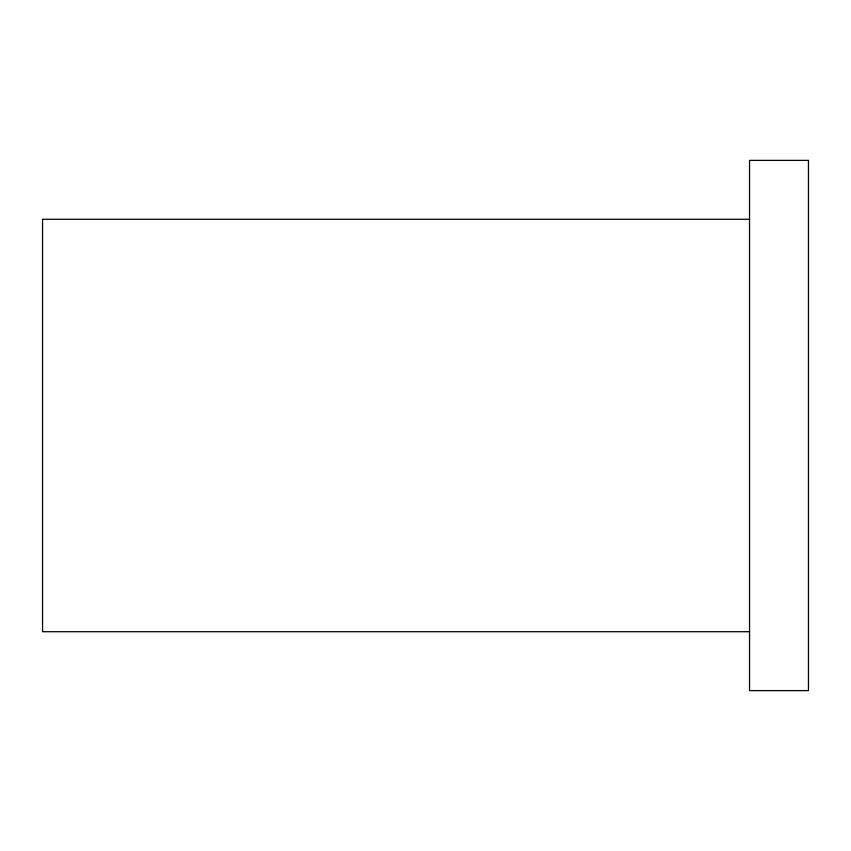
<?xml version="1.0" encoding="UTF-8"?>
<svg xmlns="http://www.w3.org/2000/svg" width="851" height="851" viewBox="0 0 851 851"><rect width="100%" height="100%" fill="white"/><g stroke="black" fill="none" stroke-linecap="round" stroke-linejoin="round"><path stroke-width="1.28" d="M749.54 219.292L42.55 219.292L42.55 631.708L749.54 631.708M808.45 160.382L749.54 160.382L749.54 690.618L808.45 690.618L808.45 160.382"/></g></svg>
